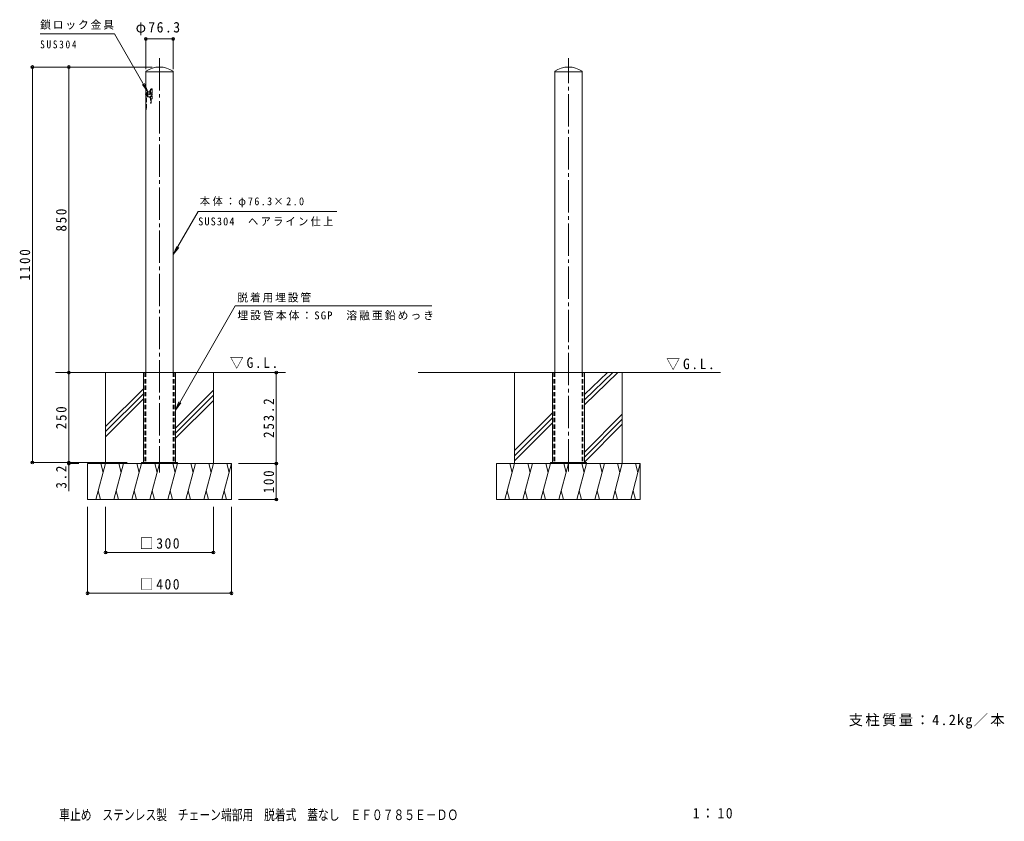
# Model space of a CAD drawing. Units: millimetres at full size, sheet at 1:10. Extents: x -958 to 1782, y -1361 to 869.
import ezdxf
from ezdxf.enums import TextEntityAlignment as Align

# ---------------------------------------------------------------- set-up
doc = ezdxf.new("R2010")
doc.units = ezdxf.units.MM
doc.header["$LTSCALE"] = 10
doc.header["$PDMODE"] = 32
doc.header["$PDSIZE"] = 8
doc.linetypes.add('CHAIN2', pattern=[12, 9, -1, 1, -1])
doc.linetypes.add('DASHED1', pattern=[1.8, 1.2, -0.6])
for name, color, linetype, lineweight in [('C-0', 7, 'DASHED1', 9), ('C-1', 2, 'Continuous', 9), ('C-2', 3, 'Continuous', 9), ('C-4', 7, 'Continuous', 9), ('C-5', 7, 'Continuous', 9), ('C-6', 6, 'Continuous', 9), ('C-E', 6, 'Continuous', 9)]:
    doc.layers.add(name, color=color, linetype=linetype, lineweight=lineweight)
doc.layers.add('F-5_F-5ﾚｲﾔ', color=2, linetype='Continuous')
doc.styles.add('ＭＳ ゴシック', font='')
doc.styles.get('ＭＳ ゴシック').set_extended_font_data('MS Gothic')

msp = doc.modelspace()

# ---------------------------------------------------------------- linework, layer by layer
at = {"layer": 'C-0', "linetype": 'CHAIN2'}
for p, q in [((-568.96, 762.7), (-568.96, -390.5)), ((568.96, -387.3), (568.96, 762.7))]:
    msp.add_line(p, q, dxfattribs=at)
at = {"layer": 'C-0'}
for p, q in [((-608.65, 662.17), (-587.45, 662.17)), ((-605.11, 667.17), (-607.11, 667.17)), ((-605.61, 666.17), (-602.11, 666.17)), ((-605.61, 666.17), (-605.61, 658.17)), ((-605.61, 658.17), (-602.11, 658.17)), ((-605.11, 667.17), (-605.11, 666.17)), ((-605.11, 657.17), (-605.11, 658.17)), ((-602.11, 668.17), (-601.11, 669.17)), ((-602.11, 656.17), (-602.11, 668.17)), ((-601.11, 669.17), (-595.61, 669.17)), ((-601.11, 655.17), (-601.11, 669.17)), ((-594.11, 674.67), (-594.11, 637.17)), ((-592.11, 676.67), (-589.11, 676.67)), ((-607.11, 657.17), (-605.11, 657.17)), ((-605.11, 652.17), (-607.11, 652.17)), ((-605.11, 652.17), (-605.11, 619.17)), ((-602.11, 656.17), (-601.11, 655.17)), ((-601.11, 655.17), (-595.61, 655.17)), ((-594.11, 637.17), (-592.11, 637.17)), ((-607.11, 619.17), (-605.11, 619.17))]:
    msp.add_line(p, q, dxfattribs=at)
for points in [[(-594.11, 672.17), (-595.61, 672.17), (-595.61, 652.17), (-594.11, 652.17)], [(-589.11, 676.67), (-589.11, 649.67), (-592.11, 649.67)], [(-592.11, 637.17), (-592.11, 674.67), (-589.11, 674.67)]]:
    msp.add_lwpolyline(points, dxfattribs=at)
msp.add_arc((-592.11, 674.67), 2, 90, 180, dxfattribs=at)
at = {"layer": 'C-1'}
for p, q in [((-613.53, -112.3), (-524.4, -112.3)), ((-613.53, -112.3), (-613.53, -362.3)), ((-524.4, -112.3), (-524.4, -362.3)), ((524.4, -112.3), (613.53, -112.3)), ((524.4, -112.3), (524.4, -362.3)), ((613.53, -112.3), (613.53, -362.3)), ((-580.96, -362.3), (-580.96, -365.5)), ((-556.96, -362.3), (-556.96, -365.5)), ((-518.96, -362.3), (-518.96, -365.5)), ((556.96, -362.3), (556.96, -365.5)), ((580.96, -362.3), (580.96, -365.5)), ((618.96, -362.3), (618.96, -365.5))]:
    msp.add_line(p, q, dxfattribs=at)
at = {"layer": 'C-1', "linetype": 'DASHED1'}
for p, q in [((-609.51, -112.3), (-609.51, -362.3)), ((-528.41, -112.3), (-528.41, -362.3)), ((528.41, -112.3), (528.41, -362.3)), ((609.51, -112.3), (609.51, -362.3))]:
    msp.add_line(p, q, dxfattribs=at)
at = {"layer": 'C-1'}
for points in [[(-518.96, -362.3), (-618.96, -362.3), (-618.96, -365.5)], [(618.96, -362.3), (518.96, -362.3), (518.96, -365.5)]]:
    msp.add_lwpolyline(points, dxfattribs=at)
at = {"layer": 'C-2'}
for p, q in [((-607.11, 726.04), (-607.11, -112.3)), ((-530.81, 724.7), (-607.11, 724.7)), ((-530.81, 726.04), (-530.81, -112.3)), ((530.81, -112.3), (530.81, 726.04)), ((530.81, 724.7), (607.11, 724.7)), ((607.11, -112.3), (607.11, 726.04))]:
    msp.add_line(p, q, dxfattribs=at)
at = {"layer": 'C-2', "linetype": 'DASHED1'}
for p, q in [((-607.11, -112.3), (-607.11, -362.3)), ((-530.81, -112.3), (-530.81, -362.3)), ((530.81, -112.3), (530.81, -362.3)), ((607.11, -112.3), (607.11, -362.3))]:
    msp.add_line(p, q, dxfattribs=at)
at = {"layer": 'C-2'}
for centre in [(-568.96, 669.46), (568.96, 669.46)]:
    msp.add_arc(centre, 68.24, 56.01092, 123.98908, dxfattribs=at)
at = {"layer": 'C-4'}
for p, q in [((-607.11, 818.97), (-607.11, 731.45)), ((-607.11, 815.97), (-530.81, 815.97)), ((-530.81, 818.97), (-530.81, 731.45)), ((-925.58, 737.7), (-588.96, 737.7)), ((-922.58, 737.7), (-922.58, -362.3)), ((-821.39, 737.7), (-821.39, -112.3)), ((-821.39, -112.3), (-821.39, -442.39)), ((-244.04, -112.3), (-244.04, -365.5)), ((-925.58, -362.3), (-658.96, -362.3)), ((-824.39, -365.5), (-793.5, -365.5)), ((-241.04, -365.5), (-348.96, -365.5)), ((-244.04, -365.5), (-244.04, -465.5)), ((-241.04, -465.5), (-348.96, -465.5)), ((-768.96, -729.39), (-768.96, -485.5)), ((-718.96, -615.8), (-718.96, -485.5)), ((-418.96, -615.8), (-418.96, -485.5)), ((-368.96, -729.39), (-368.96, -485.5)), ((-718.96, -612.8), (-418.96, -612.8)), ((-768.96, -726.39), (-368.96, -726.39))]:
    msp.add_line(p, q, dxfattribs=at)
for p in [(-607.11, 815.97), (-530.81, 815.97), (-922.58, 737.7), (-821.39, 737.7), (-821.39, -112.3), (-244.04, -112.3), (-922.58, -362.3), (-821.39, -362.3), (-821.39, -365.5), (-244.04, -365.5), (-244.04, -465.5), (-718.96, -612.8), (-418.96, -612.8), (-768.96, -726.39), (-368.96, -726.39)]:
    msp.add_point(p, dxfattribs=at)
at = {"layer": 'C-5'}
for p, q in [((-694.31, 830.59), (-901.03, 830.59)), ((-694.31, 830.59), (-601.11, 669.17)), ((-601.11, 669.17), (-616.33, 689)), ((-601.11, 669.17), (-610.68, 692.27)), ((-461.29, 336.11), (-75.14, 336.11)), ((-530.75, 215.8), (-515.53, 235.63)), ((-524.4, -216.45), (-358.11, 73.18)), ((188.68, 73.18), (-358.11, 73.18)), ((-524.4, -216.45), (-514.89, -193.33)), ((-524.4, -216.45), (-509.23, -196.58))]:
    msp.add_line(p, q, dxfattribs=at)
msp.add_lwpolyline([(-461.29, 336.11), (-530.75, 215.8), (-521.18, 238.9)], dxfattribs=at)
at = {"layer": 'C-6'}
for p, q in [((-613.53, -112.3), (-858.79, -112.3)), ((-718.96, -365.5), (-718.96, -112.3)), ((-524.4, -112.3), (-217.94, -112.3)), ((-418.96, -365.5), (-418.96, -112.3)), ((-613.53, -157.05), (-718.96, -262.49)), ((-418.96, -161.37), (-524.4, -266.8)), ((-613.53, -171.19), (-718.96, -276.63)), ((-613.53, -185.34), (-718.96, -290.77)), ((-418.96, -175.51), (-524.4, -280.95)), ((-418.96, -189.65), (-524.4, -295.09)), ((-768.96, -365.5), (-368.96, -365.5)), ((-768.96, -465.5), (-768.96, -365.5)), ((-718.96, -365.5), (-745.76, -465.5)), ((-732.01, -365.5), (-725.49, -389.85)), ((-668.96, -365.5), (-695.76, -465.5)), ((-682.01, -365.5), (-675.49, -389.85)), ((-618.96, -365.5), (-645.76, -465.5)), ((-632.01, -365.5), (-625.49, -389.85)), ((-568.96, -365.5), (-595.76, -465.5)), ((-582.01, -365.5), (-575.49, -389.85)), ((-518.96, -365.5), (-545.76, -465.5)), ((-532.01, -365.5), (-525.49, -389.85)), ((-468.96, -365.5), (-495.76, -465.5)), ((-482.01, -365.5), (-475.49, -389.85)), ((-418.96, -365.5), (-445.76, -465.5)), ((-432.01, -365.5), (-425.49, -389.85)), ((-368.96, -365.5), (-395.76, -465.5)), ((-382.01, -365.5), (-375.49, -389.85)), ((-368.96, -465.5), (-368.96, -365.5)), ((-768.96, -465.5), (-368.96, -465.5)), ((-732.71, -465.5), (-739.23, -441.15)), ((-682.71, -465.5), (-689.23, -441.15)), ((-632.71, -465.5), (-639.23, -441.15)), ((-582.71, -465.5), (-589.23, -441.15)), ((-532.71, -465.5), (-539.23, -441.15)), ((-482.71, -465.5), (-489.23, -441.15)), ((-432.71, -465.5), (-439.23, -441.15)), ((-382.71, -465.5), (-389.23, -441.15))]:
    msp.add_line(p, q, dxfattribs=at)
at = {"layer": 'C-E'}
for p, q in [((524.4, -112.3), (150.45, -112.3)), ((418.96, -365.5), (418.96, -112.3)), ((613.53, -112.3), (992.54, -112.3)), ((692.21, -112.3), (613.53, -187.8)), ((677.95, -112.3), (613.53, -173.54)), ((706.45, -112.3), (613.53, -202.01)), ((718.96, -365.5), (718.96, -112.3)), ((524.4, -223.94), (418.96, -329.38)), ((524.4, -238.08), (418.96, -343.52)), ((718.96, -227.83), (613.53, -333.27)), ((718.96, -241.98), (613.53, -347.41)), ((524.4, -252.23), (418.96, -357.66)), ((718.96, -256.12), (613.53, -361.55)), ((368.96, -465.5), (368.96, -365.5)), ((368.96, -365.5), (768.96, -365.5)), ((418.96, -365.5), (392.17, -465.5)), ((405.91, -365.5), (412.44, -389.85)), ((468.96, -365.5), (442.17, -465.5)), ((455.91, -365.5), (462.44, -389.85)), ((518.96, -365.5), (492.17, -465.5)), ((505.91, -365.5), (512.44, -389.85)), ((568.96, -365.5), (542.17, -465.5)), ((555.91, -365.5), (562.44, -389.85)), ((618.96, -365.5), (592.17, -465.5)), ((605.91, -365.5), (612.44, -389.85)), ((668.96, -365.5), (642.17, -465.5)), ((655.91, -365.5), (662.44, -389.85)), ((718.96, -365.5), (692.17, -465.5)), ((705.91, -365.5), (712.44, -389.85)), ((742.17, -465.5), (768.96, -365.5)), ((755.91, -365.5), (762.44, -389.85)), ((768.96, -465.5), (768.96, -365.5)), ((368.96, -465.5), (768.96, -465.5)), ((405.22, -465.5), (398.69, -441.15)), ((455.22, -465.5), (448.69, -441.15)), ((505.22, -465.5), (498.69, -441.15)), ((555.22, -465.5), (548.69, -441.15)), ((605.22, -465.5), (598.69, -441.15)), ((655.22, -465.5), (648.69, -441.15)), ((705.22, -465.5), (698.69, -441.15)), ((755.22, -465.5), (748.69, -441.15))]:
    msp.add_line(p, q, dxfattribs=at)

# ---------------------------------------------------------------- texts
at = {"layer": 'C-4', "color": 2, "char_height": 29.33, "attachment_point": 7, "style": 'ＭＳ ゴシック'}
for s, insert in [('\\T1.22;\\W0.95;φ76.3', (-635.21, 825.97)), ('\\T1.21;\\W0.95;□300', (-623.96, -602.8)), ('\\T1.21;\\W0.95;□400', (-623.96, -716.39))]:
    msp.add_mtext(s, dxfattribs=dict(at, insert=insert))
at = {"layer": 'C-4', "color": 2, "char_height": 29.33, "attachment_point": 7, "rotation": 90, "style": 'ＭＳ ゴシック'}
for s, insert in [('\\T1.27;\\W0.9;850', (-827.39, 280.2)), ('\\T1.28;\\W0.9;1100', (-928.58, 143.95)), ('\\T1.28;\\W0.9;253.2', (-250.04, -293.9)), ('\\T1.27;\\W0.9;250', (-827.39, -269.8)), ('\\T1.27;\\W0.9;3.2', (-827.39, -434.95)), ('\\T1.27;\\W0.9;100', (-250.04, -448))]:
    msp.add_mtext(s, dxfattribs=dict(at, insert=insert))
at = {"layer": 'C-5', "char_height": 21.99, "attachment_point": 7, "style": 'ＭＳ ゴシック'}
for s, insert in [('\\T1.17;鎖ロック金具', (-901.03, 841.81)), ('\\T1.39;\\W0.85;SUS304', (-901.03, 789.37)), ('\\T1.25;\\W0.95;本体：φ76.3×2.0', (-456.81, 347.33)), ('\\T1.22;\\W0.95;SUS304\u3000ヘアライン仕上', (-461.29, 294.81)), ('\\T1.17;脱着用埋設管', (-352.39, 82.58)), ('\\T1.19;埋設管本体：SGP\u3000溶融亜鉛めっき', (-352.39, 33.28))]:
    msp.add_mtext(s, dxfattribs=dict(at, insert=insert))
at = {"layer": 'C-5', "color": 2, "char_height": 29.33, "attachment_point": 7, "style": 'ＭＳ ゴシック'}
for s, insert in [('\\T1.22;\\W0.95;▽G.L.', (-373.1, -101.92)), ('\\T1.22;\\W0.95;▽G.L.', (841.37, -105.35)), ('\\T1.16;支柱質量：4.2kg／本', (1348.85, -1102.81))]:
    msp.add_mtext(s, dxfattribs=dict(at, insert=insert))
at = {"layer": 'F-5_F-5ﾚｲﾔ', "style": 'ＭＳ ゴシック', "width": 0.75}
msp.add_text('車止め\u3000ステンレス製\u3000チェーン端部用\u3000脱着式\u3000蓋なし\u3000ＥＦ０７８５Ｅ－ＤＯ', height=29.33, dxfattribs=at).set_placement((-848, -1366.02), align=Align.BOTTOM_LEFT)
at = {"layer": 'F-5_F-5ﾚｲﾔ', "insert": (915, -1353.11), "char_height": 29.33, "attachment_point": 7, "style": 'ＭＳ ゴシック'}
msp.add_mtext('\\T1.21;\\W0.95;1：10', dxfattribs=at)

doc.saveas('drawing.dxf')
